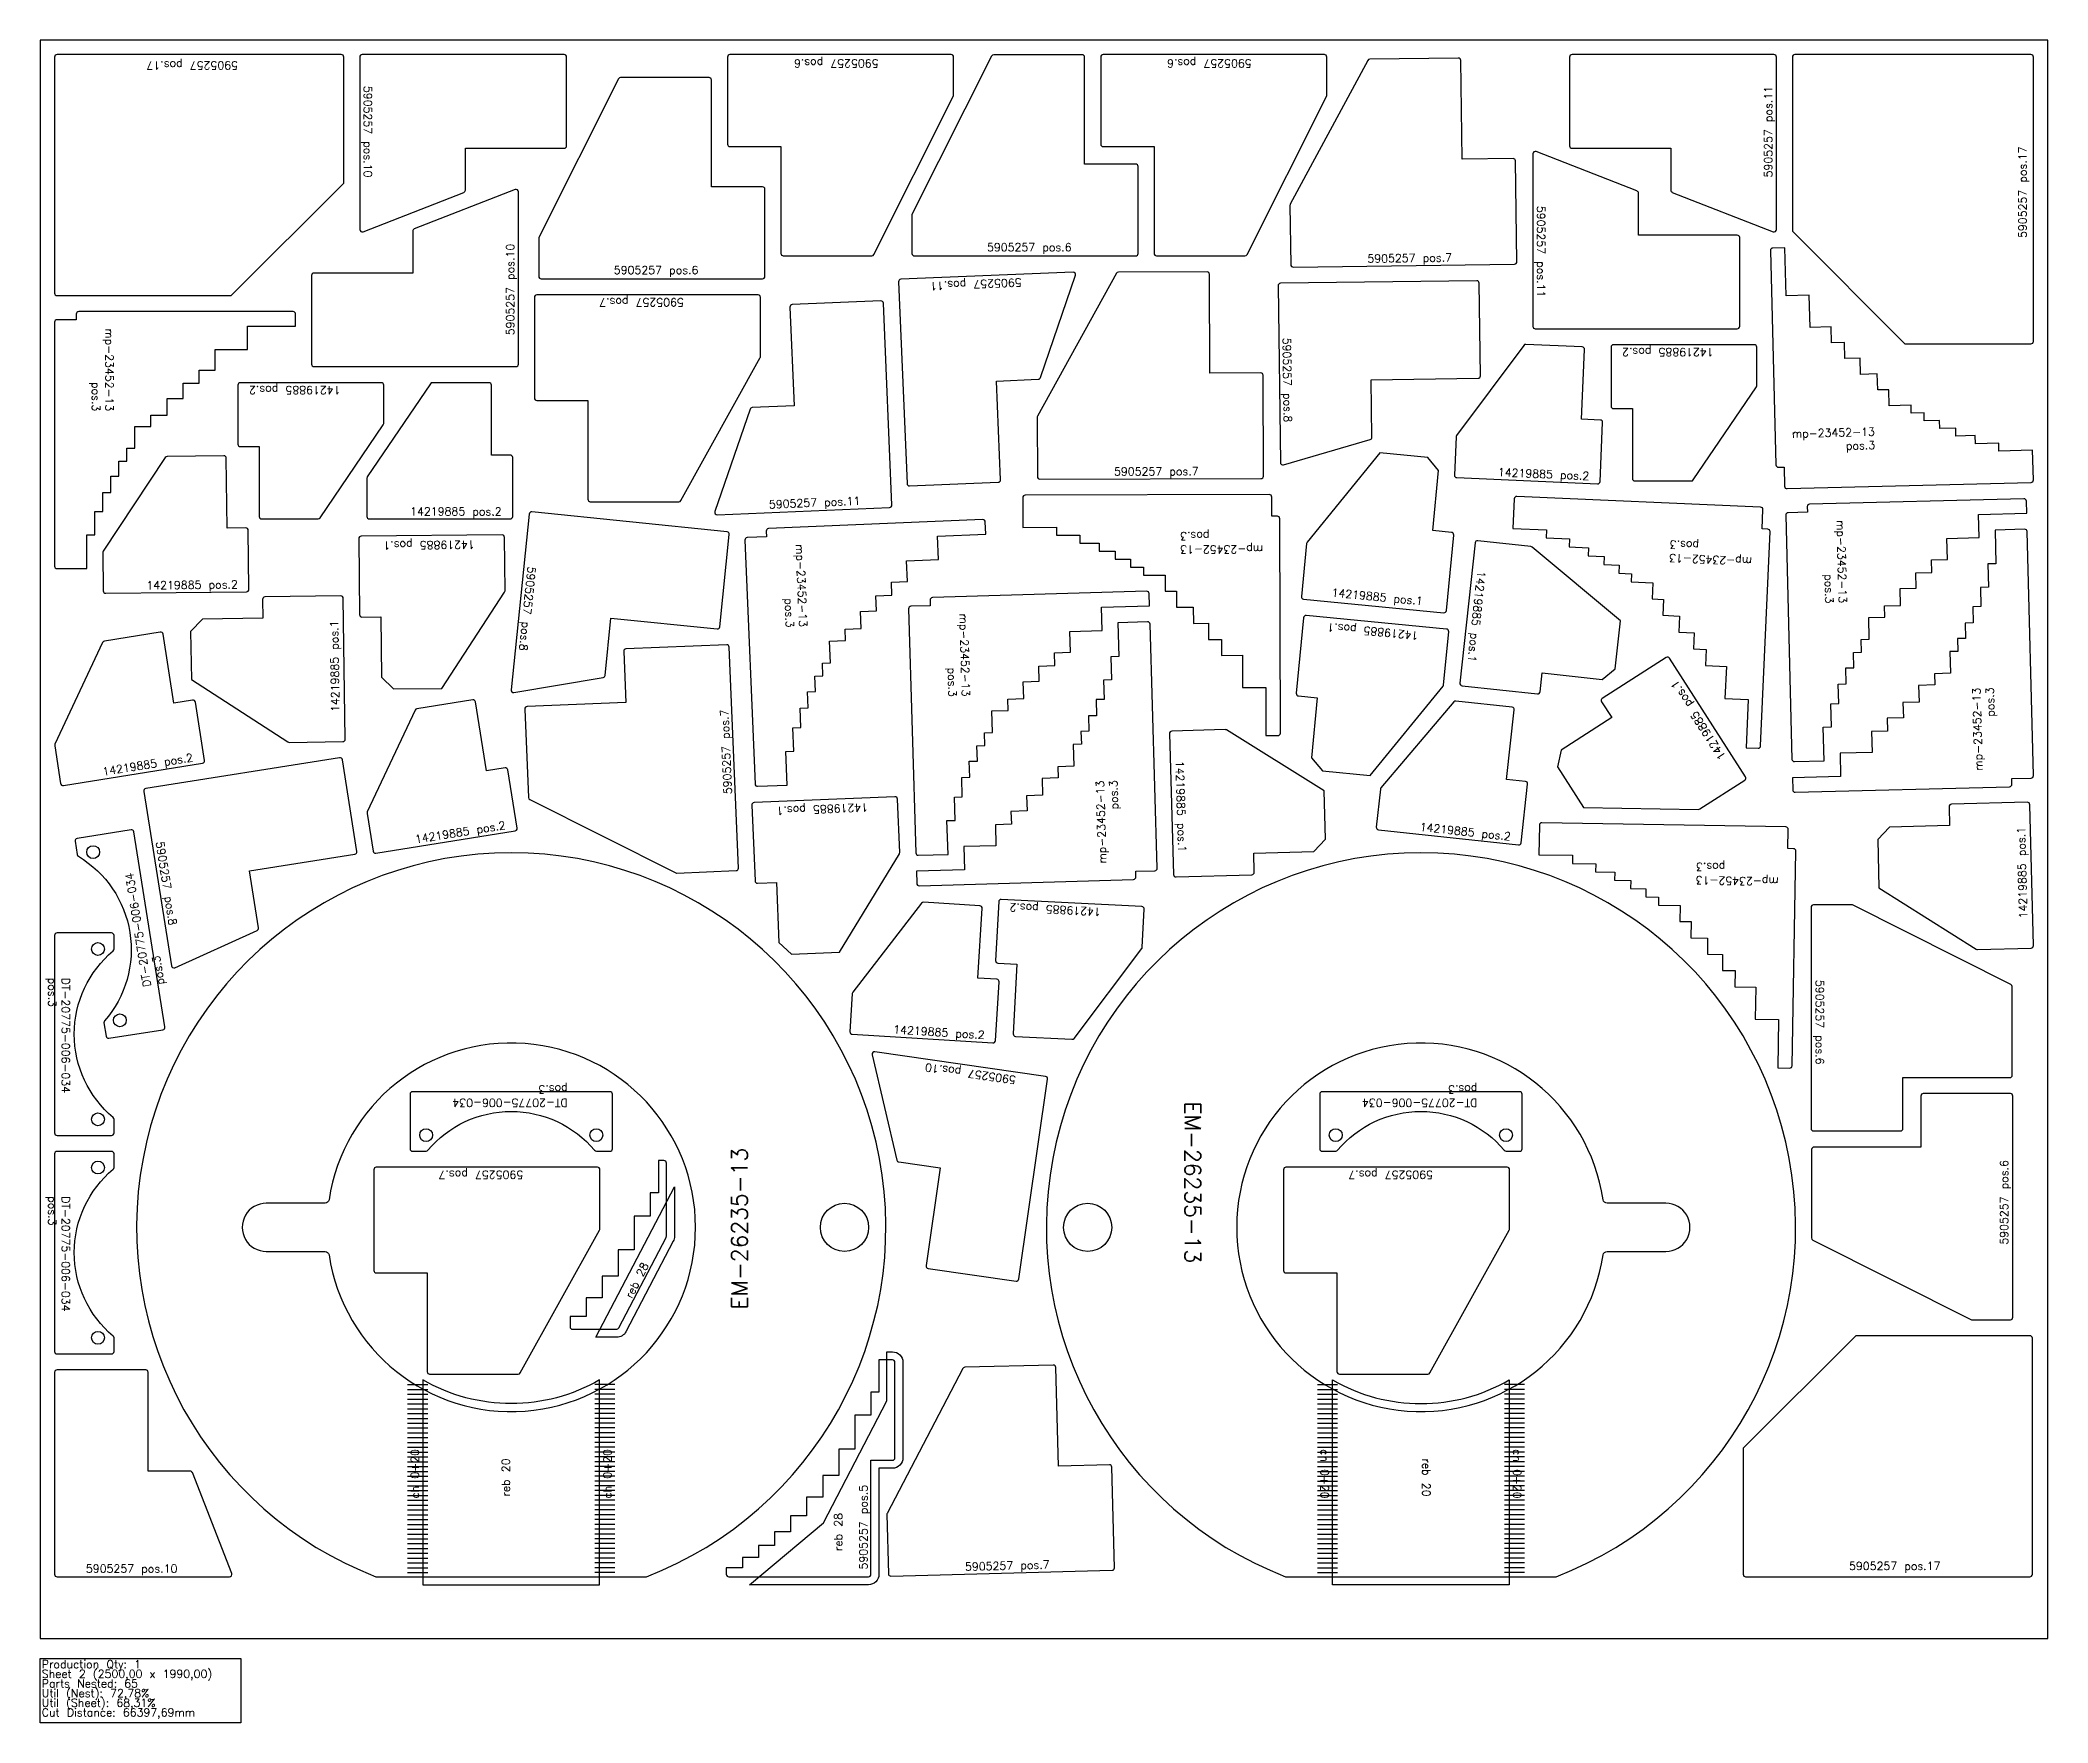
# Model space of a CAD drawing. Header units: millimetres. Extents: x 2625 to 5125, y -105 to 1990.
import ezdxf

# ---------------------------------------------------------------- set-up
doc = ezdxf.new("R2010")
doc.units = ezdxf.units.MM
for name, color, linetype in [('14219885', 7, 'Continuous'), ('5905257', 7, 'Continuous'), ('Chanfro', 1, 'Continuous'), ('DT-20775-006-034', 7, 'Continuous'), ('EM-26235-13', 7, 'Continuous'), ('mp-23452-13', 7, 'Continuous'), ('Rebaixo', 6, 'Continuous'), ('sheet', 24, 'Continuous'), ('Stats', 7, 'Continuous'), ('Texto', 7, 'Continuous')]:
    doc.layers.add(name, color=color, linetype=linetype)
doc.styles.get("Standard").update_dxf_attribs({"font": 'txt.shx'})

msp = doc.modelspace()

# ---------------------------------------------------------------- linework, layer by layer
at = {"layer": '14219885', "color": 1}
for points in [[(4570.6, 1513.9, 0.414214), (4567.8, 1517), (4544.3, 1518), (4548.1, 1605, 0.414214), (4545.3, 1608.1), (4474.9, 1611.2, 0.248698), (4472.4, 1610), (4388.8, 1497.6, 0.150057), (4388.2, 1496), (4386.1, 1448.4, 0.414214), (4389, 1445.3), (4564.3, 1437.6, 0.414214), (4567.4, 1440.5)], [(4581.1, 1534.2, 0.414214), (4584.1, 1531.2), (4607.6, 1531.2), (4607.6, 1444.2, 0.414214), (4610.6, 1441.2), (4681, 1441.2, 0.248698), (4683.5, 1442.5), (4762.1, 1558.5, 0.150057), (4762.6, 1560.1), (4762.6, 1607.7, 0.414214), (4759.6, 1610.7), (4584.1, 1610.7, 0.414214), (4581.1, 1607.7)], [(2871.3, 1487, 0.414214), (2874.3, 1484), (2897.8, 1484), (2897.8, 1397, 0.414214), (2900.8, 1394), (2971.2, 1394, 0.248698), (2973.7, 1395.3), (3052.3, 1511.2, 0.150057), (3052.8, 1512.9), (3052.8, 1560.5, 0.414214), (3049.8, 1563.5), (2874.3, 1563.5, 0.414214), (2871.3, 1560.5)], [(3213.4, 1470.5, 0.414214), (3210.4, 1473.5), (3186.9, 1473.5), (3186.9, 1560.5, 0.414214), (3183.9, 1563.5), (3113.5, 1563.5, 0.248698), (3111, 1562.2), (3032.4, 1446.3, 0.150057), (3031.9, 1444.6), (3031.9, 1397, 0.414214), (3034.9, 1394), (3210.4, 1394, 0.414214), (3213.4, 1397)], [(4352.8, 1470.5), (4293.1, 1476.2), (4202.5, 1365.1, 0.148069), (4201.9, 1363.5), (4195.5, 1297.3, 0.414214), (4198.2, 1294), (4372.9, 1277.2, 0.414214), (4376.2, 1279.9), (4385.2, 1373.9, 0.414214), (4382.5, 1377.2), (4359.1, 1379.5), (4366.3, 1454.1)], [(2884.2, 1379.8, 0.414214), (2881.2, 1382.8), (2857.7, 1382.5), (2856.8, 1469.5, 0.414214), (2853.7, 1472.5), (2783.3, 1471.8, 0.248698), (2780.8, 1470.4), (2703.5, 1353.6, 0.150057), (2703, 1352), (2703.5, 1304.4, 0.414214), (2706.6, 1301.4), (2882, 1303.3, 0.414214), (2885, 1306.3)], [(3065.1, 1182.2), (3125.1, 1182.8), (3203.4, 1302.8, 0.148069), (3203.9, 1304.4), (3203.2, 1371, 0.414214), (3200.2, 1374), (3024.7, 1372.3, 0.414214), (3021.7, 1369.3), (3022.7, 1274.8, 0.414214), (3025.7, 1271.8), (3049.2, 1272), (3049.9, 1197)], [(4586.4, 1207.4), (4592.9, 1267), (4482.9, 1358.9, 0.148069), (4481.3, 1359.6), (4415.1, 1366.8, 0.414214), (4411.8, 1364.1), (4392.9, 1189.6, 0.414214), (4395.5, 1186.3), (4489.5, 1176.1, 0.414214), (4492.8, 1178.8), (4495.3, 1202.2), (4569.9, 1194.1)], [(2812.4, 1253.9), (2813.3, 1194), (2933.6, 1116.2, 0.148069), (2935.3, 1115.7), (3001.9, 1116.6, 0.414214), (3004.9, 1119.7), (3002.4, 1295.1, 0.414214), (2999.3, 1298.1), (2904.8, 1296.8, 0.414214), (2901.9, 1293.7), (2902.2, 1270.2), (2827.2, 1269.2)], [(2818.3, 1165.7, 0.414214), (2814.8, 1168.2), (2791.6, 1164.5), (2778, 1250.4, 0.414214), (2774.5, 1252.9), (2705, 1241.8, 0.248698), (2702.8, 1240.2), (2643.3, 1113.3, 0.150057), (2643.1, 1111.6), (2650.5, 1064.6, 0.414214), (2654, 1062.1), (2827.3, 1089.7, 0.414214), (2829.8, 1093.1)], [(4221.6, 1080.3), (4281.3, 1074.5), (4371.9, 1185.6, 0.148069), (4372.5, 1187.2), (4378.9, 1253.5, 0.414214), (4376.2, 1256.8), (4201.5, 1273.6, 0.414214), (4198.2, 1270.9), (4189.2, 1176.8, 0.414214), (4191.9, 1173.5), (4215.3, 1171.3), (4208.1, 1096.6)], [(4514.4, 1085.3), (4546.8, 1034.8), (4690.1, 1032.3, 0.148069), (4691.7, 1032.8), (4747.8, 1068.7, 0.414214), (4748.7, 1072.9), (4653.9, 1220.6, 0.414214), (4649.8, 1221.5), (4570.2, 1170.5, 0.414214), (4569.3, 1166.3), (4582, 1146.6), (4518.9, 1106.1)], [(3207.3, 1081.4, 0.414214), (3203.9, 1083.9), (3180.7, 1080.2), (3167, 1166.1, 0.414214), (3163.6, 1168.6), (3094.1, 1157.6, 0.248698), (3091.8, 1155.9), (3032.4, 1029.1, 0.150057), (3032.1, 1027.3), (3039.6, 980.3, 0.414214), (3043, 977.8), (3216.4, 1005.4, 0.414214), (3218.9, 1008.8)], [(4477.2, 1063.8, 0.414214), (4474.5, 1067.1), (4451.1, 1069.7), (4460.5, 1156.1, 0.414214), (4457.9, 1159.5), (4387.9, 1167, 0.248698), (4385.2, 1166), (4294.6, 1059.2, 0.150057), (4293.9, 1057.6), (4288.8, 1010.3, 0.414214), (4291.4, 1007), (4465.9, 988.1, 0.414214), (4469.2, 990.7)], [(4225.6, 995.3), (4223.8, 1055.2), (4102.3, 1131.2, 0.148069), (4100.6, 1131.6), (4034.1, 1129.7, 0.414214), (4031.1, 1126.6), (4036.3, 951.2, 0.414214), (4039.4, 948.3), (4133.9, 951, 0.414214), (4136.8, 954.1), (4136.1, 977.6), (4211, 979.8)], [(3560.5, 852), (3620.5, 854.5), (3694.9, 977, 0.148069), (3695.3, 978.7), (3692.6, 1045.2, 0.414214), (3689.4, 1048.1), (3514.1, 1040.8, 0.414214), (3511.2, 1037.6), (3515.2, 943.2, 0.414214), (3518.3, 940.3), (3541.8, 941.3), (3544.9, 866.4)], [(4913.1, 994.8), (4914.6, 934.8), (5035.8, 858.4, 0.148069), (5037.5, 857.9), (5104.1, 859.6, 0.414214), (5107, 862.7), (5102.5, 1038.1, 0.414214), (5099.4, 1041.1), (5005, 1038.7, 0.414214), (5002.1, 1035.6), (5002.7, 1012.1), (4927.7, 1010.2)], [(3819, 817.7, 0.414214), (3816.2, 820.8), (3792.7, 822.3), (3798.1, 909.1, 0.414214), (3795.3, 912.3), (3725, 916.6, 0.248698), (3722.4, 915.5), (3636.9, 804.6, 0.150057), (3636.3, 803), (3633.3, 755.5, 0.414214), (3636.1, 752.3), (3811.3, 741.5, 0.414214), (3814.5, 744.3)], [(3814.8, 844, 0.414214), (3817.7, 840.8), (3841.1, 839.6), (3836.7, 752.7, 0.414214), (3839.5, 749.6), (3909.8, 746, 0.248698), (3912.4, 747.2), (3996.8, 858.9, 0.150057), (3997.4, 860.6), (3999.8, 908.1, 0.414214), (3997, 911.3), (3821.7, 920.2, 0.414214), (3818.6, 917.4)]]:
    msp.add_lwpolyline(points, format="xyb", close=True, dxfattribs=at)
at = {"layer": '5905257', "color": 1}
for points in [[(3000, 1972), (2646, 1972, 0.414214), (2643, 1969), (2643, 1675, 0.414214), (2646, 1672), (2863, 1672), (3003, 1812), (3003, 1969, 0.414214)], [(3154.5, 1855.5), (3277.5, 1855.5, 0.414214), (3280.5, 1858.5), (3280.5, 1969, 0.414214), (3277.5, 1972), (3026, 1972, 0.414214), (3023, 1969), (3023, 1754.3, 0.528004), (3027.1, 1751.5), (3152.6, 1800.5, 0.308897), (3154.5, 1803.3)], [(3483.9, 1857.5), (3547.4, 1857.5), (3547.4, 1724.5, 0.414214), (3550.4, 1721.5), (3660.6, 1721.5, 0.283537), (3663.2, 1723.2), (3762.4, 1920.5), (3762.4, 1969, 0.414214), (3759.4, 1972), (3483.9, 1972, 0.414214), (3480.9, 1969), (3480.9, 1860.5, 0.414214)], [(3989.1, 1835.8), (3925.6, 1835.8), (3925.6, 1968.8, 0.414214), (3922.6, 1971.8), (3812.4, 1971.8, 0.283537), (3809.7, 1970.1), (3710.6, 1772.8), (3710.6, 1724.3, 0.414214), (3713.6, 1721.3), (3989.1, 1721.3, 0.414214), (3992.1, 1724.3), (3992.1, 1832.8, 0.414214)], [(3948.6, 1857.5), (4012.1, 1857.5), (4012.1, 1724.5, 0.414214), (4015.1, 1721.5), (4125.2, 1721.5, 0.283537), (4127.9, 1723.2), (4227.1, 1920.5), (4227.1, 1969, 0.414214), (4224.1, 1972), (3948.6, 1972, 0.414214), (3945.6, 1969), (3945.6, 1860.5, 0.414214)], [(4394, 1964.8, 0.414214), (4390.9, 1967.7), (4280.7, 1966.3, 0.272375), (4278.1, 1964.7), (4181.7, 1785.6, 0.127458), (4181.3, 1784.2), (4182.3, 1710.4, 0.414214), (4185.4, 1707.5), (4460.8, 1711.1, 0.414214), (4463.8, 1714.2), (4462.1, 1839.7, 0.414214), (4459.1, 1842.6), (4395.6, 1841.8)], [(4655.5, 1855.5), (4655.5, 1803.3, 0.308897), (4657.4, 1800.5), (4782.9, 1751.5, 0.528004), (4787, 1754.3), (4787, 1969, 0.414214), (4784, 1972), (4532.5, 1972, 0.414214), (4529.5, 1969), (4529.5, 1858.5, 0.414214), (4532.5, 1855.5)], [(5107, 1615), (5107, 1969, 0.414214), (5104, 1972), (4810, 1972, 0.414214), (4807, 1969), (4807, 1752), (4947, 1612), (5104, 1612, 0.414214)], [(3524.4, 1807.4), (3460.9, 1807.4), (3460.9, 1940.4, 0.414214), (3457.9, 1943.4), (3347.8, 1943.4, 0.283537), (3345.1, 1941.7), (3245.9, 1744.4), (3245.9, 1695.9, 0.414214), (3248.9, 1692.9), (3524.4, 1692.9, 0.414214), (3527.4, 1695.9), (3527.4, 1804.4, 0.414214)], [(4615.3, 1747.2), (4615.3, 1799.4, 0.308897), (4613.4, 1802.2), (4487.9, 1851.2, 0.528004), (4483.8, 1848.4), (4483.8, 1633.7, 0.414214), (4486.8, 1630.7), (4738.3, 1630.7, 0.414214), (4741.3, 1633.7), (4741.3, 1744.2, 0.414214), (4738.3, 1747.2)], [(3089, 1700), (2966, 1700, 0.414214), (2963, 1697), (2963, 1586.5, 0.414214), (2966, 1583.5), (3217.5, 1583.5, 0.414214), (3220.5, 1586.5), (3220.5, 1801.2, 0.528004), (3216.4, 1804), (3090.9, 1755, 0.308897), (3089, 1752.2)], [(3815.7, 1565.6), (3867.9, 1567.8, 0.308897), (3870.6, 1569.8), (3914.3, 1697.3, 0.528004), (3911.3, 1701.2), (3696.8, 1692.3, 0.414214), (3694, 1689.2), (3704.5, 1437.9, 0.414214), (3707.6, 1435), (3818, 1439.6, 0.414214), (3820.9, 1442.7)], [(4081.1, 1698.5, 0.414214), (4078.1, 1701.5), (3967.8, 1701.2, 0.272375), (3965.2, 1699.7), (3866.9, 1521.7, 0.127458), (3866.5, 1520.2), (3866.7, 1446.5, 0.414214), (3869.7, 1443.5), (4145.2, 1444.2, 0.414214), (4148.2, 1447.2), (4147.9, 1572.7, 0.414214), (4144.9, 1575.7), (4081.4, 1575.5)], [(4283.4, 1495.6), (4282.5, 1567.3), (4415.5, 1569, 0.414214), (4418.4, 1572.1), (4416.9, 1687.6, 0.414214), (4413.9, 1690.5), (4169.4, 1687.3, 0.414214), (4166.4, 1684.2), (4169.3, 1464.3, 0.494996), (4173.2, 1461.4), (4281.3, 1492.6, 0.337796)], [(3307, 1418.4, 0.414214), (3310, 1415.4), (3420.2, 1415.4, 0.272375), (3422.9, 1416.9), (3521.6, 1594.7, 0.127458), (3522, 1596.2), (3522, 1669.9, 0.414214), (3519, 1672.9), (3243.5, 1672.9, 0.414214), (3240.5, 1669.9), (3240.5, 1544.4, 0.414214), (3243.5, 1541.4), (3307, 1541.4)], [(3563.8, 1534.8), (3511.7, 1532.6, 0.308897), (3509, 1530.6), (3465.2, 1403.1, 0.528004), (3468.2, 1399.2), (3682.7, 1408.1, 0.414214), (3685.6, 1411.2), (3675.1, 1662.5, 0.414214), (3671.9, 1665.4), (3561.5, 1660.8, 0.414214), (3558.7, 1657.7)], [(3328.4, 1199.1), (3335.7, 1270.4), (3468, 1256.9, 0.414214), (3471.3, 1259.5), (3483.1, 1374.4, 0.414214), (3480.4, 1377.7), (3237.2, 1402.7, 0.414214), (3233.9, 1400), (3211.4, 1181.2, 0.494996), (3214.9, 1177.9), (3325.9, 1196.5, 0.337796)], [(3231.4, 1160.3, 0.414214), (3228.5, 1157.2), (3233.1, 1047.1, 0.272375), (3234.7, 1044.5), (3416.5, 953.3, 0.127458), (3418, 953), (3491.6, 956, 0.414214), (3494.5, 959.2), (3483, 1234.4, 0.414214), (3479.9, 1237.3), (3354.5, 1232, 0.414214), (3351.6, 1228.9), (3354.2, 1165.5)], [(2896.8, 884.8), (2885.6, 955.6), (3016.9, 976.5, 0.414214), (3019.4, 979.9), (3001.3, 1094, 0.414214), (2997.9, 1096.5), (2756.4, 1058.1, 0.414214), (2753.9, 1054.7), (2788.4, 837.4, 0.494996), (2792.6, 835.2), (2895.1, 881.6, 0.337796)], [(4944.6, 634.9), (4944.6, 698.4), (5077.6, 698.4, 0.414214), (5080.6, 701.4), (5080.6, 811.6, 0.283537), (5078.9, 814.2), (4881.6, 913.4), (4833.1, 913.4, 0.414214), (4830.1, 910.4), (4830.1, 634.9, 0.414214), (4833.1, 631.9), (4941.6, 631.9, 0.414214)], [(3745.8, 585.9), (3728.3, 464.2, 0.414214), (3730.8, 460.8), (3840.2, 445, 0.414214), (3843.6, 447.6), (3879.4, 696.5, 0.414214), (3876.9, 699.9), (3664.4, 730.5, 0.528004), (3661, 726.8), (3691.7, 595.6, 0.308897), (3694.2, 593.3)], [(4966.9, 675.4), (4966.9, 611.9), (4833.9, 611.9, 0.414214), (4830.9, 608.9), (4830.9, 498.8, 0.283537), (4832.5, 496.1), (5029.9, 396.9), (5078.4, 396.9, 0.414214), (5081.4, 399.9), (5081.4, 675.4, 0.414214), (5078.4, 678.4), (4969.9, 678.4, 0.414214)], [(3107, 332.2, 0.414214), (3110, 329.2), (3220.2, 329.2, 0.272375), (3222.8, 330.7), (3321.6, 508.5, 0.127458), (3322, 510), (3322, 583.7, 0.414214), (3319, 586.7), (3043.5, 586.7, 0.414214), (3040.5, 583.7), (3040.5, 458.2, 0.414214), (3043.5, 455.2), (3107, 455.2)], [(4239.8, 332.2, 0.414214), (4242.8, 329.2), (4353, 329.2, 0.272375), (4355.6, 330.7), (4454.4, 508.5, 0.127458), (4454.8, 510), (4454.8, 583.7, 0.414214), (4451.8, 586.7), (4176.3, 586.7, 0.414214), (4173.3, 583.7), (4173.3, 458.2, 0.414214), (4176.3, 455.2), (4239.8, 455.2)], [(4748.7, 76.9), (5102.7, 76.9, 0.414214), (5105.7, 79.9), (5105.7, 373.9, 0.414214), (5102.7, 376.9), (4885.7, 376.9), (4745.7, 236.9), (4745.7, 79.9, 0.414214)], [(2759.5, 208.4), (2759.5, 331.4, 0.414214), (2756.5, 334.4), (2646, 334.4, 0.414214), (2643, 331.4), (2643, 79.9, 0.414214), (2646, 76.9), (2860.7, 76.9, 0.528004), (2863.5, 81), (2814.5, 206.5, 0.308897), (2811.7, 208.4)], [(3889.7, 337.6, 0.414214), (3886.6, 340.5), (3776.4, 337.7, 0.272375), (3773.8, 336), (3679.7, 155.7, 0.127458), (3679.4, 154.3), (3681.3, 80.6, 0.414214), (3684.4, 77.7), (3959.8, 84.9, 0.414214), (3962.7, 87.9), (3959.4, 213.4, 0.414214), (3956.4, 216.3), (3892.9, 214.7)]]:
    msp.add_lwpolyline(points, format="xyb", close=True, dxfattribs=at)
at = {"layer": '5905257', "color": 3}
msp.add_lwpolyline([(3364.8, 526), (3364.8, 484), (3344.8, 484), (3344.8, 451), (3324.8, 451), (3324.8, 424), (3304.8, 424), (3304.8, 401), (3284.8, 401), (3284.8, 388, 0.414214), (3287.8, 385), (3343, 385, 0.279427), (3345.6, 386.6), (3404.4, 499.4, 0.120804), (3404.8, 500.8), (3404.8, 592, 0.414214), (3401.8, 595), (3394.8, 595), (3394.8, 555), (3384.8, 555), (3384.8, 526)], format="xyb", close=True, dxfattribs=at)
at = {"layer": '5905257', "color": 4}
msp.add_lwpolyline([(3639.4, 235.9), (3619.4, 235.9), (3619.4, 202.9), (3599.4, 202.9), (3599.4, 175.9), (3579.4, 175.9), (3579.4, 152.9), (3559.4, 152.9), (3559.4, 132.9), (3539.4, 132.9), (3539.4, 115.9), (3519.4, 115.9), (3519.4, 100.9), (3499.4, 100.9), (3499.4, 87.9), (3479.4, 87.9), (3479.4, 79.9, 0.414214), (3482.4, 76.9), (3656.4, 76.9, 0.414214), (3659.4, 79.9), (3659.4, 221.9), (3686.4, 221.9, 0.414214), (3689.4, 224.9), (3689.4, 343.9, 0.414214), (3686.4, 346.9), (3669.4, 346.9), (3669.4, 306.9), (3659.4, 306.9), (3659.4, 277.9), (3639.4, 277.9)], format="xyb", close=True, dxfattribs=at)
at = {"layer": 'Chanfro', "color": 4}
for p, q in [((3082.6, 316.1), (3107.6, 316.1)), ((3082.6, 310.1), (3107.6, 310.1)), ((3082.6, 304.1), (3107.6, 304.1)), ((3340.6, 316.1), (3315.6, 316.1)), ((3340.6, 310.1), (3315.6, 310.1)), ((3340.6, 304.1), (3315.6, 304.1)), ((4215.4, 316.1), (4240.4, 316.1)), ((4215.4, 310.1), (4240.4, 310.1)), ((4215.4, 304.1), (4240.4, 304.1)), ((4473.4, 316.1), (4448.4, 316.1)), ((4473.4, 310.1), (4448.4, 310.1)), ((4473.4, 304.1), (4448.4, 304.1)), ((3082.6, 298.1), (3107.6, 298.1)), ((3082.6, 292.1), (3107.6, 292.1)), ((3082.6, 286.1), (3107.6, 286.1)), ((3082.6, 280.1), (3107.6, 280.1)), ((3340.6, 298.1), (3315.6, 298.1)), ((3340.6, 292.1), (3315.6, 292.1)), ((3340.6, 286.1), (3315.6, 286.1)), ((3340.6, 280.1), (3315.6, 280.1)), ((4215.4, 298.1), (4240.4, 298.1)), ((4215.4, 292.1), (4240.4, 292.1)), ((4215.4, 286.1), (4240.4, 286.1)), ((4215.4, 280.1), (4240.4, 280.1)), ((4473.4, 298.1), (4448.4, 298.1)), ((4473.4, 292.1), (4448.4, 292.1)), ((4473.4, 286.1), (4448.4, 286.1)), ((4473.4, 280.1), (4448.4, 280.1)), ((3082.6, 274.1), (3107.6, 274.1)), ((3082.6, 268.1), (3107.6, 268.1)), ((3082.6, 262.1), (3107.6, 262.1)), ((3082.6, 256.1), (3107.6, 256.1)), ((3082.6, 250.1), (3107.6, 250.1)), ((3340.6, 274.1), (3315.6, 274.1)), ((3340.6, 268.1), (3315.6, 268.1)), ((3340.6, 262.1), (3315.6, 262.1)), ((3340.6, 256.1), (3315.6, 256.1)), ((3340.6, 250.1), (3315.6, 250.1)), ((4215.4, 274.1), (4240.4, 274.1)), ((4215.4, 268.1), (4240.4, 268.1)), ((4215.4, 262.1), (4240.4, 262.1)), ((4215.4, 256.1), (4240.4, 256.1)), ((4215.4, 250.1), (4240.4, 250.1)), ((4473.4, 274.1), (4448.4, 274.1)), ((4473.4, 268.1), (4448.4, 268.1)), ((4473.4, 262.1), (4448.4, 262.1)), ((4473.4, 256.1), (4448.4, 256.1)), ((4473.4, 250.1), (4448.4, 250.1)), ((3082.6, 244.1), (3107.6, 244.1)), ((3082.6, 238.1), (3107.6, 238.1)), ((3082.6, 232.1), (3107.6, 232.1)), ((3082.6, 226.1), (3107.6, 226.1)), ((3340.6, 244.1), (3315.6, 244.1)), ((3340.6, 238.1), (3315.6, 238.1)), ((3340.6, 232.1), (3315.6, 232.1)), ((3340.6, 226.1), (3315.6, 226.1)), ((4215.4, 244.1), (4240.4, 244.1)), ((4215.4, 238.1), (4240.4, 238.1)), ((4215.4, 232.1), (4240.4, 232.1)), ((4215.4, 226.1), (4240.4, 226.1)), ((4473.4, 244.1), (4448.4, 244.1)), ((4473.4, 238.1), (4448.4, 238.1)), ((4473.4, 232.1), (4448.4, 232.1)), ((4473.4, 226.1), (4448.4, 226.1)), ((3082.6, 220.1), (3107.6, 220.1)), ((3082.6, 214.1), (3107.6, 214.1)), ((3082.6, 208.1), (3107.6, 208.1)), ((3082.6, 202.1), (3107.6, 202.1)), ((3340.6, 220.1), (3315.6, 220.1)), ((3340.6, 214.1), (3315.6, 214.1)), ((3340.6, 208.1), (3315.6, 208.1)), ((3340.6, 202.1), (3315.6, 202.1)), ((4215.4, 220.1), (4240.4, 220.1)), ((4215.4, 214.1), (4240.4, 214.1)), ((4215.4, 208.1), (4240.4, 208.1)), ((4215.4, 202.1), (4240.4, 202.1)), ((4473.4, 220.1), (4448.4, 220.1)), ((4473.4, 214.1), (4448.4, 214.1)), ((4473.4, 208.1), (4448.4, 208.1)), ((4473.4, 202.1), (4448.4, 202.1)), ((3082.6, 196.1), (3107.6, 196.1)), ((3082.6, 190.1), (3107.6, 190.1)), ((3082.6, 184.1), (3107.6, 184.1)), ((3082.6, 178.1), (3107.6, 178.1)), ((3340.6, 196.1), (3315.6, 196.1)), ((3340.6, 190.1), (3315.6, 190.1)), ((3340.6, 184.1), (3315.6, 184.1)), ((3340.6, 178.1), (3315.6, 178.1)), ((4215.4, 196.1), (4240.4, 196.1)), ((4215.4, 190.1), (4240.4, 190.1)), ((4215.4, 184.1), (4240.4, 184.1)), ((4215.4, 178.1), (4240.4, 178.1)), ((4473.4, 196.1), (4448.4, 196.1)), ((4473.4, 190.1), (4448.4, 190.1)), ((4473.4, 184.1), (4448.4, 184.1)), ((4473.4, 178.1), (4448.4, 178.1)), ((3082.6, 172.1), (3107.6, 172.1)), ((3082.6, 166.1), (3107.6, 166.1)), ((3082.6, 160.1), (3107.6, 160.1)), ((3082.6, 154.1), (3107.6, 154.1)), ((3340.6, 172.1), (3315.6, 172.1)), ((3340.6, 166.1), (3315.6, 166.1)), ((3340.6, 160.1), (3315.6, 160.1)), ((3340.6, 154.1), (3315.6, 154.1)), ((4215.4, 172.1), (4240.4, 172.1)), ((4215.4, 166.1), (4240.4, 166.1)), ((4215.4, 160.1), (4240.4, 160.1)), ((4215.4, 154.1), (4240.4, 154.1)), ((4473.4, 172.1), (4448.4, 172.1)), ((4473.4, 166.1), (4448.4, 166.1)), ((4473.4, 160.1), (4448.4, 160.1)), ((4473.4, 154.1), (4448.4, 154.1)), ((3082.6, 148.1), (3107.6, 148.1)), ((3082.6, 142.1), (3107.6, 142.1)), ((3082.6, 136.1), (3107.6, 136.1)), ((3082.6, 130.1), (3107.6, 130.1)), ((3340.6, 148.1), (3315.6, 148.1)), ((3340.6, 142.1), (3315.6, 142.1)), ((3340.6, 136.1), (3315.6, 136.1)), ((3340.6, 130.1), (3315.6, 130.1)), ((4215.4, 148.1), (4240.4, 148.1)), ((4215.4, 142.1), (4240.4, 142.1)), ((4215.4, 136.1), (4240.4, 136.1)), ((4215.4, 130.1), (4240.4, 130.1)), ((4473.4, 148.1), (4448.4, 148.1)), ((4473.4, 142.1), (4448.4, 142.1)), ((4473.4, 136.1), (4448.4, 136.1)), ((4473.4, 130.1), (4448.4, 130.1)), ((3082.6, 124.1), (3107.6, 124.1)), ((3082.6, 118.1), (3107.6, 118.1)), ((3082.6, 112.1), (3107.6, 112.1)), ((3082.6, 106.1), (3107.6, 106.1)), ((3082.6, 100.1), (3107.6, 100.1)), ((3340.6, 124.1), (3315.6, 124.1)), ((3340.6, 118.1), (3315.6, 118.1)), ((3340.6, 112.1), (3315.6, 112.1)), ((3340.6, 106.1), (3315.6, 106.1)), ((3340.6, 100.1), (3315.6, 100.1)), ((4215.4, 124.1), (4240.4, 124.1)), ((4215.4, 118.1), (4240.4, 118.1)), ((4215.4, 112.1), (4240.4, 112.1)), ((4215.4, 106.1), (4240.4, 106.1)), ((4215.4, 100.1), (4240.4, 100.1)), ((4473.4, 124.1), (4448.4, 124.1)), ((4473.4, 118.1), (4448.4, 118.1)), ((4473.4, 112.1), (4448.4, 112.1)), ((4473.4, 106.1), (4448.4, 106.1)), ((4473.4, 100.1), (4448.4, 100.1)), ((3082.6, 94.1), (3107.6, 94.1)), ((3082.6, 88.1), (3107.6, 88.1)), ((3082.6, 82.1), (3107.6, 82.1)), ((3340.6, 94.1), (3315.6, 94.1)), ((3340.6, 88.1), (3315.6, 88.1)), ((3340.6, 82.1), (3315.6, 82.1)), ((4215.4, 94.1), (4240.4, 94.1)), ((4215.4, 88.1), (4240.4, 88.1)), ((4215.4, 82.1), (4240.4, 82.1)), ((4473.4, 94.1), (4448.4, 94.1)), ((4473.4, 88.1), (4448.4, 88.1)), ((4473.4, 82.1), (4448.4, 82.1))]:
    msp.add_line(p, q, dxfattribs=at)
at = {"layer": 'DT-20775-006-034', "color": 1}
for points in [[(2704.5, 766.4), (2707.2, 749.8, 0.414214), (2710.6, 747.3), (2777.8, 757.9, 0.414214), (2780.2, 761.4), (2741.6, 1004.3, 0.414214), (2738.2, 1006.8), (2671.1, 996.1, 0.414214), (2668.6, 992.7), (2671.2, 976, 0.221759), (2672.6, 973.9, -0.466457), (2705.2, 768.9, 0.221759)], [(2717, 858.5), (2717, 875.4, 0.414214), (2714, 878.4), (2646, 878.4, 0.414214), (2643, 875.4), (2643, 629.4, 0.414214), (2646, 626.4), (2714, 626.4, 0.414214), (2717, 629.4), (2717, 646.3, 0.221759), (2715.9, 648.6, -0.466457), (2715.9, 856.2, 0.221759)], [(3317.7, 606.7), (3334.6, 606.7, 0.414214), (3337.6, 609.7), (3337.6, 677.7, 0.414214), (3334.6, 680.7), (3088.6, 680.7, 0.414214), (3085.6, 677.7), (3085.6, 609.7, 0.414214), (3088.6, 606.7), (3105.5, 606.7, 0.221759), (3107.8, 607.8, -0.466457), (3315.4, 607.8, 0.221759)], [(4450.5, 606.7), (4467.3, 606.7, 0.414214), (4470.3, 609.7), (4470.3, 677.7, 0.414214), (4467.3, 680.7), (4221.3, 680.7, 0.414214), (4218.3, 677.7), (4218.3, 609.7, 0.414214), (4221.3, 606.7), (4238.2, 606.7, 0.221759), (4240.5, 607.8, -0.466457), (4448.2, 607.8, 0.221759)], [(2717, 586.5), (2717, 603.4, 0.414214), (2714, 606.4), (2646, 606.4, 0.414214), (2643, 603.4), (2643, 357.4, 0.414214), (2646, 354.4), (2714, 354.4, 0.414214), (2717, 357.4), (2717, 374.3, 0.221759), (2715.9, 376.6, -0.466457), (2715.9, 584.2, 0.221759)]]:
    msp.add_lwpolyline(points, format="xyb", close=True, dxfattribs=at)
for centre in [(2691, 979.1), (2697, 858.4), (2724.3, 769.7), (2697, 646.4), (3105.6, 626.7), (3317.6, 626.7), (4238.3, 626.7), (4450.3, 626.7), (2697, 586.4), (2697, 374.4)]:
    msp.add_circle(centre, 8, dxfattribs=at)
at = {"layer": 'EM-26235-13', "color": 4}
for points in [[(3043.1, 76.9), (3380.1, 76.9, 5.349677)], [(4512.9, 76.9, 5.349677), (4175.9, 76.9)], [(2984.7, 477.7, 13.324953), (2984.7, 546.2, -0.370985), (2979.7, 541.9), (2906.6, 541.9, 1.000005), (2906.6, 481.9), (2979.7, 481.9, -0.370985)], [(4571.3, 477.7, -0.370985), (4576.2, 481.9), (4649.4, 481.9, 1.00001), (4649.4, 541.9), (4576.2, 541.9, -0.370985), (4571.3, 546.2, 13.324953)]]:
    msp.add_lwpolyline(points, format="xyb", close=True, dxfattribs=at)
for centre in [(3626.6, 511.9), (3929.4, 511.9)]:
    msp.add_circle(centre, 30, dxfattribs=at)
at = {"layer": 'mp-23452-13', "color": 1}
for points in [[(5104.1, 1439.3, 0.414214), (5107, 1442.4), (5106, 1479.4), (5064.1, 1478.3), (5063.8, 1488.3), (5034.8, 1487.6), (5034.6, 1497.6), (5010.6, 1496.9), (5010.3, 1506.9), (4990.3, 1506.4), (4990.1, 1516.4), (4971.1, 1515.9), (4970.8, 1525.9), (4954.8, 1525.5), (4954.6, 1535.5), (4927.6, 1534.8), (4927.1, 1554.8), (4913.1, 1554.5), (4912.6, 1574.5), (4891.6, 1573.9), (4891.1, 1593.9), (4872.1, 1593.5), (4871.6, 1613.5), (4855.6, 1613), (4855.1, 1633), (4829.1, 1632.4), (4828, 1672.4), (4799.1, 1671.6), (4797.5, 1731.6), (4782.5, 1731.2, 0.414214), (4779.6, 1728.2), (4786.4, 1461.2, 0.414214), (4789.5, 1458.3), (4796.5, 1458.5), (4797.1, 1434.5, 0.414214), (4800.2, 1431.6)], [(2643, 1335, 0.414214), (2646, 1332), (2683, 1332), (2683, 1374), (2693, 1374), (2693, 1403), (2703, 1403), (2703, 1427), (2713, 1427), (2713, 1447), (2723, 1447), (2723, 1466), (2733, 1466), (2733, 1482), (2743, 1482), (2743, 1509), (2763, 1509), (2763, 1523), (2783, 1523), (2783, 1544), (2803, 1544), (2803, 1563), (2823, 1563), (2823, 1579), (2843, 1579), (2843, 1605), (2883, 1605), (2883, 1634), (2943, 1634), (2943, 1649, 0.414214), (2940, 1652), (2673, 1652, 0.414214), (2670, 1649), (2670, 1642), (2646, 1642, 0.414214), (2643, 1639)], [(3851.6, 1423.4, 0.414214), (3848.6, 1420.4), (3848.7, 1383.4), (3890.7, 1383.5), (3890.7, 1373.5), (3919.7, 1373.6), (3919.7, 1363.6), (3943.7, 1363.7), (3943.7, 1353.7), (3963.7, 1353.7), (3963.8, 1343.7), (3982.8, 1343.8), (3982.8, 1333.8), (3998.8, 1333.8), (3998.8, 1323.8), (4025.8, 1323.9), (4025.9, 1303.9), (4039.9, 1303.9), (4039.9, 1283.9), (4060.9, 1283.9), (4061, 1263.9), (4080, 1264), (4080, 1244), (4096, 1244), (4096, 1224), (4122, 1224.1), (4122.1, 1184.1), (4151.1, 1184.2), (4151.3, 1124.2), (4166.3, 1124.2, 0.414214), (4169.3, 1127.2), (4168.6, 1394.2, 0.414214), (4165.6, 1397.2), (4158.6, 1397.2), (4158.6, 1421.2, 0.414214), (4155.6, 1424.2)], [(4463.7, 1422, 0.414214), (4460.6, 1419.1), (4459, 1382.2), (4500.9, 1380.3), (4500.5, 1370.3), (4529.5, 1369.1), (4529, 1359.1), (4553, 1358), (4552.6, 1348), (4572.5, 1347.1), (4572.1, 1337.1), (4591.1, 1336.3), (4590.6, 1326.3), (4606.6, 1325.6), (4606.2, 1315.6), (4633.2, 1314.4), (4632.3, 1294.5), (4646.3, 1293.8), (4645.4, 1273.9), (4666.4, 1272.9), (4665.5, 1252.9), (4684.5, 1252.1), (4683.6, 1232.1), (4699.6, 1231.4), (4698.7, 1211.4), (4724.7, 1210.3), (4722.9, 1170.3), (4751.9, 1169.1), (4749.2, 1109.1), (4764.2, 1108.5, 0.414214), (4767.3, 1111.3), (4779.1, 1378.1, 0.414214), (4776.2, 1381.2), (4769.3, 1381.5), (4770.3, 1405.5, 0.414214), (4767.4, 1408.6)], [(4806.4, 1094.6, 0.414214), (4809.4, 1091.7), (4846.4, 1092.6), (4845.4, 1134.6), (4855.4, 1134.9), (4854.6, 1163.9), (4864.6, 1164.1), (4864, 1188.1), (4874, 1188.4), (4873.5, 1208.4), (4883.5, 1208.6), (4883, 1227.6), (4893, 1227.9), (4892.6, 1243.9), (4902.6, 1244.1), (4901.9, 1271.1), (4921.9, 1271.6), (4921.6, 1285.6), (4941.5, 1286.1), (4941, 1307.1), (4961, 1307.6), (4960.5, 1326.6), (4980.5, 1327.1), (4980.1, 1343.1), (5000.1, 1343.6), (4999.4, 1369.6), (5039.4, 1370.6), (5038.7, 1399.6), (5098.7, 1401.1), (5098.3, 1416.1, 0.414214), (5095.2, 1419.1), (4828.3, 1412.3, 0.414214), (4825.4, 1409.2), (4825.6, 1402.2), (4801.6, 1401.6, 0.414214), (4798.6, 1398.5)], [(3515.2, 1063.8, 0.414214), (3518.4, 1061), (3555.3, 1062.5), (3553.6, 1104.5), (3563.6, 1104.9), (3562.3, 1133.9), (3572.3, 1134.3), (3571.3, 1158.3), (3581.3, 1158.7), (3580.5, 1178.7), (3590.5, 1179.1), (3589.7, 1198.1), (3599.7, 1198.5), (3599, 1214.5), (3609, 1214.9), (3607.9, 1241.9), (3627.9, 1242.7), (3627.3, 1256.7), (3647.3, 1257.5), (3646.4, 1278.5), (3666.4, 1279.3), (3665.6, 1298.3), (3685.6, 1299.1), (3684.9, 1315.1), (3704.9, 1316), (3703.8, 1341.9), (3743.7, 1343.6), (3742.5, 1372.6), (3802.5, 1375.1), (3801.9, 1390.1, 0.414214), (3798.7, 1393), (3532, 1381.8, 0.414214), (3529.1, 1378.7), (3529.4, 1371.7), (3505.4, 1370.7, 0.414214), (3502.5, 1367.6)], [(5099.3, 1378.2, 0.414214), (5096.2, 1381.1), (5059.2, 1380.1), (5060.3, 1338.2), (5050.3, 1337.9), (5051, 1308.9), (5041, 1308.7), (5041.6, 1284.7), (5031.6, 1284.4), (5032.1, 1264.4), (5022.1, 1264.2), (5022.6, 1245.2), (5012.6, 1244.9), (5013, 1228.9), (5003, 1228.7), (5003.7, 1201.7), (4983.7, 1201.2), (4984.1, 1187.2), (4964.1, 1186.7), (4964.6, 1165.7), (4944.6, 1165.2), (4945.1, 1146.2), (4925.1, 1145.7), (4925.5, 1129.7), (4905.5, 1129.2), (4906.2, 1103.2), (4866.2, 1102.2), (4866.9, 1073.2), (4806.9, 1071.6), (4807.3, 1056.6, 0.414214), (4810.4, 1053.7), (5077.3, 1060.5, 0.414214), (5080.2, 1063.6), (5080.1, 1070.6), (5104.1, 1071.2, 0.414214), (5107, 1074.3)], [(3715.4, 978.2, 0.414214), (3718.5, 975.3), (3755.5, 976.3), (3754.2, 1018.3), (3764.2, 1018.6), (3763.4, 1047.6), (3773.3, 1047.9), (3772.6, 1071.9), (3782.6, 1072.2), (3782, 1092.2), (3792, 1092.5), (3791.5, 1111.5), (3801.5, 1111.8), (3801, 1127.8), (3811, 1128), (3810.2, 1155), (3830.2, 1155.6), (3829.8, 1169.6), (3849.8, 1170.2), (3849.2, 1191.2), (3869.1, 1191.8), (3868.6, 1210.8), (3888.6, 1211.4), (3888.1, 1227.4), (3908.1, 1228), (3907.3, 1253.9), (3947.3, 1255.1), (3946.5, 1284.1), (4006.4, 1285.9), (4006, 1300.9, 0.414214), (4002.9, 1303.8), (3736, 1295.9, 0.414214), (3733.1, 1292.8), (3733.3, 1285.8), (3709.3, 1285.1, 0.414214), (3706.4, 1282)], [(4007.1, 1262.9, 0.414214), (4004, 1265.8), (3967, 1264.7), (3968.3, 1222.7), (3958.3, 1222.4), (3959.1, 1193.4), (3949.1, 1193.1), (3949.9, 1169.2), (3939.9, 1168.9), (3940.4, 1148.9), (3930.4, 1148.6), (3931, 1129.6), (3921, 1129.3), (3921.5, 1113.3), (3911.5, 1113), (3912.3, 1086), (3892.3, 1085.4), (3892.7, 1071.4), (3872.7, 1070.8), (3873.3, 1049.9), (3853.3, 1049.3), (3853.9, 1030.3), (3833.9, 1029.7), (3834.4, 1013.7), (3814.4, 1013.1), (3815.2, 987.1), (3775.2, 985.9), (3776, 956.9), (3716.1, 955.2), (3716.5, 940.2, 0.414214), (3719.6, 937.3), (3986.5, 945.1, 0.414214), (3989.4, 948.2), (3989.2, 955.2), (4013.2, 955.9, 0.414214), (4016.1, 959)], [(4494.9, 1015.7, 0.414214), (4491.8, 1012.8), (4491.2, 975.8), (4533.2, 975.1), (4533, 965.1), (4562, 964.6), (4561.8, 954.6), (4585.8, 954.1), (4585.6, 944.1), (4605.6, 943.8), (4605.4, 933.8), (4624.4, 933.5), (4624.3, 923.5), (4640.3, 923.2), (4640.1, 913.2), (4667.1, 912.7), (4666.7, 892.7), (4680.7, 892.5), (4680.4, 872.5), (4701.4, 872.1), (4701, 852.1), (4720, 851.8), (4719.7, 831.8), (4735.7, 831.5), (4735.3, 811.5), (4761.3, 811), (4760.6, 771), (4789.6, 770.5), (4788.6, 710.5), (4803.6, 710.3, 0.414214), (4806.6, 713.2), (4811.3, 980.2, 0.414214), (4808.3, 983.2), (4801.3, 983.4), (4801.8, 1007.3, 0.414214), (4798.8, 1010.4)]]:
    msp.add_lwpolyline(points, format="xyb", close=True, dxfattribs=at)
at = {"layer": 'Rebaixo', "color": 3}
msp.add_lwpolyline([(3414.8, 562.4), (3414.8, 500.8, -0.120804), (3413.3, 494.7), (3354.5, 382, -0.279427), (3343, 375), (3317, 375)], format="xyb", close=True, dxfattribs=at)
at = {"layer": 'Rebaixo', "color": 4}
for points in [[(3508.4, 66.9), (3600.4, 143.9), (3679.4, 295.9), (3679.4, 356.9), (3686.4, 356.9, -0.414214), (3699.4, 343.9), (3699.4, 224.9, -0.414214), (3686.4, 211.9), (3669.4, 211.9), (3669.4, 79.9, -0.414214), (3656.4, 66.9)], [(3321.6, 322, -0.268654), (3101.6, 322), (3101.6, 66.9), (3321.6, 66.9)], [(4234.4, 322, 0.268654), (4454.4, 322), (4454.4, 66.9), (4234.4, 66.9)]]:
    msp.add_lwpolyline(points, format="xyb", close=True, dxfattribs=at)
at = {"layer": 'sheet', "color": 7}
msp.add_lwpolyline([(2625, 0), (5125, 0), (5125, 1990), (2625, 1990)], close=True, dxfattribs=at)
at = {"layer": 'Stats', "color": 151}
msp.add_lwpolyline([(2625, -25), (2875, -25), (2875, -105), (2625, -105), (2625, -25)], close=True, dxfattribs=at)

# ---------------------------------------------------------------- texts
at = {"layer": 'Chanfro', "color": 4, "char_height": 10}
for insert, attachment_point, rotation in [((3086.7, 235.8), 3, 90), ((3336.4, 235.8), 9, 90), ((4219.5, 235.8), 7, 270), ((4469.2, 235.8), 1, 270)]:
    msp.add_mtext_dynamic_manual_height_columns('ch 0+20', width=91.068, gutter_width=12.5, heights=[0], dxfattribs=dict(at, insert=insert, attachment_point=attachment_point, rotation=rotation))
at = {"layer": 'Rebaixo', "color": 3, "insert": (3352.9, 426.9), "char_height": 10, "attachment_point": 1, "rotation": 63.3357}
msp.add_mtext_dynamic_manual_height_columns('reb 28', width=47.304, gutter_width=12.5, heights=[0], dxfattribs=at)
at = {"layer": 'Rebaixo', "color": 4, "char_height": 10}
for s, width, insert, attachment_point, rotation in [('reb 20', 97.083, (3199.8, 224.2), 3, 90), ('reb 20', 97.083, (4356.1, 224.2), 1, 270), ('reb 28', 47.304, (3613.8, 156.3), 3, 90)]:
    msp.add_mtext_dynamic_manual_height_columns(s, width=width, gutter_width=12.5, heights=[0], dxfattribs=dict(at, insert=insert, attachment_point=attachment_point, rotation=rotation))
at = {"layer": 'Stats', "color": 60}
for s, p in [('Sheet 2 (2500,00 x 1990,00)', (2627, -49)), ('Production Qty: 1', (2627, -37)), ('Parts Nested: 65', (2627, -61)), ('Util (Nest): 72,78%', (2627, -73)), ('Util (Sheet): 68,31%', (2627, -85)), ('Cut Distance: 66397,69mm', (2627, -97))]:
    msp.add_text(s, height=10, dxfattribs=at).set_placement(p)
at = {"layer": 'Texto', "color": 1, "char_height": 10}
for s, insert, width, attachment_point, rotation in [('5905257 pos.17', (2871.3, 1953.6), 209.203, 1, 180), ('5905257 pos.6', (3669, 1956.1), 209.203, 1, 179.9999), ('5905257 pos.6', (4133.6, 1956.1), 209.203, 1, 179.9999), ('5905257 pos.10', (3038.1, 1819.1), 209.203, 3, 270), ('5905257 pos.11', (4771.9, 1819.1), 209.203, 1, 90), ('5905257 pos.17', (5088.6, 1743.7), 209.203, 1, 90), ('5905257 pos.11', (4498.9, 1783.7), 209.203, 1, 269.9998), ('5905257 pos.10', (3205.4, 1736.5), 209.203, 3, 89.9999), ('5905257 pos.6', (3804, 1737.2), 209.203, 1, 359.9999), ('5905257 pos.6', (3339.3, 1708.8), 209.203, 1, 359.9999), ('5905257 pos.7', (4277.6, 1723), 209.203, 1, 0.7616), ('5905257 pos.11', (3847.3, 1683.5), 209.203, 1, 182.3933), ('5905257 pos.7', (3426.5, 1658.6), 209.203, 1, 179.9999), ('mp-23452-13 pos.3', (2716.2, 1527.9), 60.76, 3, 269.9999), ('5905257 pos.8', (4182.3, 1619.6), 209.203, 1, 270.7616), ('14219885 pos.2', (4708.8, 1596.5), 277.851, 1, 180), ('14219885 pos.2', (2999, 1549.3), 277.851, 1, 180), ('mp-23452-13 pos.3', (4909.4, 1507.6), 60.76, 3, 1.4547), ('5905257 pos.7', (3962.2, 1458), 209.203, 1, 0.1415), ('14219885 pos.2', (4440.4, 1457.3), 277.851, 1, 357.4747), ('14219885 pos.2', (3085.7, 1408.3), 277.851, 1, 360), ('5905257 pos.11', (3532.2, 1416.9), 209.203, 1, 2.3933), ('mp-23452-13 pos.3', (4044.6, 1350.7), 60.76, 3, 180.1415), ('mp-23452-13 pos.3', (4874.7, 1289.3), 60.76, 3, 271.4547), ('14219885 pos.1', (3166.3, 1356.9), 277.851, 1, 180.5576), ('mp-23452-13 pos.3', (3580.3, 1259.6), 60.76, 3, 272.3933), ('mp-23452-13 pos.3', (4653.2, 1340.4), 60.76, 3, 177.4747), ('5905257 pos.8', (3242.2, 1334), 209.203, 1, 264.1399), ('14219885 pos.1', (4424.8, 1328.4), 277.851, 1, 263.812), ('14219885 pos.2', (2757.2, 1316.2), 277.851, 1, 0.619), ('14219885 pos.1', (4233.7, 1307.4), 277.851, 1, 354.5091), ('14219885 pos.1', (2987.6, 1153.5), 277.851, 1, 90.8125), ('mp-23452-13 pos.3', (3782.9, 1173.1), 60.76, 3, 271.6896), ('14219885 pos.1', (4340.7, 1243.4), 277.851, 1, 174.5091), ('14219885 pos.1', (4716.2, 1092.6), 277.851, 1, 122.6843), ('mp-23452-13 pos.3', (5031, 1183.5), 60.76, 3, 91.4547), ('5905257 pos.7', (3476.3, 1051), 209.203, 1, 92.3932), ('14219885 pos.2', (2701.9, 1084.2), 277.851, 1, 9.0277), ('14219885 pos.1', (4048.9, 1093), 277.851, 1, 271.6896), ('mp-23452-13 pos.3', (3939.6, 1067.9), 60.76, 3, 91.6896), ('14219885 pos.1', (3656.1, 1029.9), 277.851, 1, 182.3928), ('14219885 pos.2', (3091, 999.9), 277.851, 1, 9.0277), ('14219885 pos.2', (4343.5, 1015.7), 277.851, 1, 353.812), ('14219885 pos.1', (5089.4, 896.4), 277.851, 1, 91.4547), ('5905257 pos.8', (2778.9, 993), 209.203, 1, 279.0277), ('DT-20775-006-034 pos.3', (2753.4, 810.5), 165.935, 1, 99.0277), ('mp-23452-13 pos.3', (4686.5, 939.1), 60.76, 3, 178.9942), ('14219885 pos.2', (3945.5, 899.6), 277.851, 1, 177.0773), ('DT-20775-006-034 pos.3', (2661.8, 822.7), 165.935, 1, 270), ('5905257 pos.6', (4846, 820), 209.203, 1, 270), ('14219885 pos.2', (3687.7, 763.4), 277.851, 1, 356.4737), ('5905257 pos.10', (3726.3, 706.3), 209.203, 3, 171.8185), ('DT-20775-006-034 pos.3', (3281.9, 661.9), 165.935, 1, 180), ('DT-20775-006-034 pos.3', (4414.6, 661.8), 165.935, 1, 180), ('5905257 pos.7', (3226.5, 572.4), 209.203, 1, 180), ('5905257 pos.7', (4359.3, 572.4), 209.203, 1, 180), ('5905257 pos.6', (5065.5, 490.3), 209.203, 1, 90), ('DT-20775-006-034 pos.3', (2661.8, 550.7), 165.935, 1, 270), ('5905257 pos.7', (3776.5, 94.4), 209.203, 1, 1.4965)]:
    msp.add_mtext(s, dxfattribs=dict(at, insert=insert, width=width, attachment_point=attachment_point, rotation=rotation))
at = {"layer": 'Texto', "color": 4, "attachment_point": 1}
for s, insert, char_height, width, rotation in [('EM-26235-13', (4070.2, 668.6), 20, 436.477, 270), ('EM-26235-13', (3485.8, 409.4), 20, 436.477, 90), ('5905257 pos.5', (3645.1, 85.9), 10, 209.203, 90)]:
    msp.add_mtext(s, dxfattribs=dict(at, insert=insert, char_height=char_height, width=width, rotation=rotation))
at = {"layer": 'Texto', "color": 1, "char_height": 10, "width": 209.203}
for s, insert, attachment_point in [('5905257 pos.10', (2795.9, 92), 3), ('5905257 pos.17', (4877.4, 95.3), 1)]:
    msp.add_mtext(s, dxfattribs=dict(at, insert=insert, attachment_point=attachment_point))

doc.saveas('drawing.dxf')
